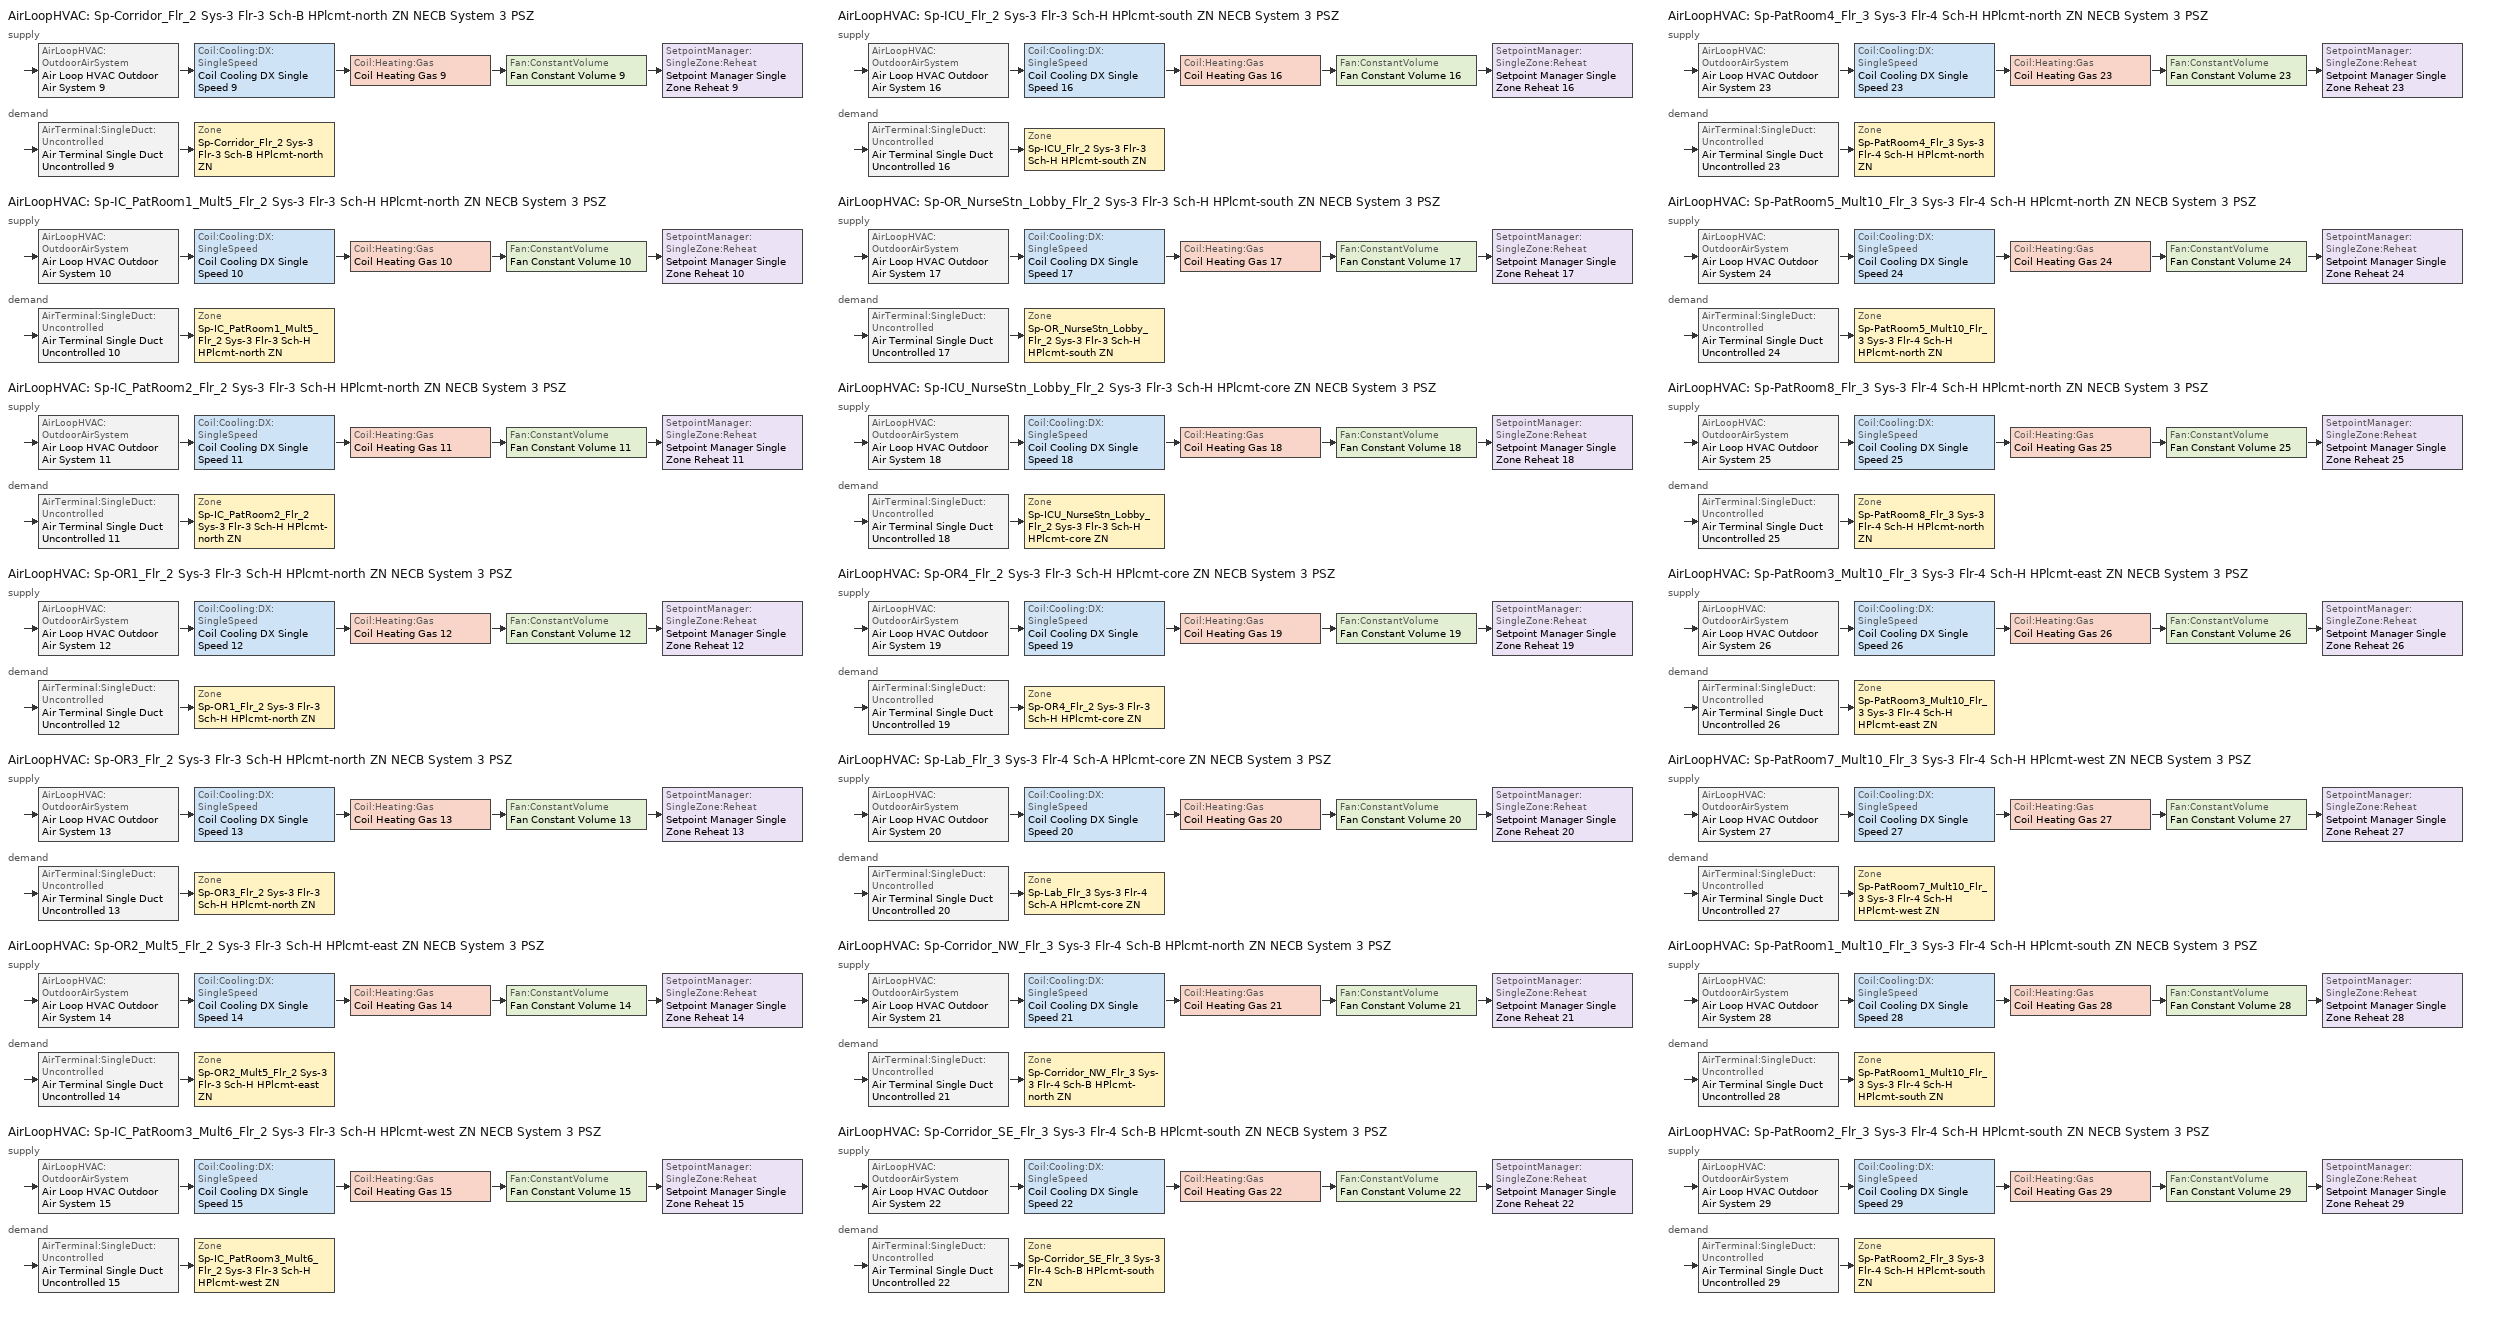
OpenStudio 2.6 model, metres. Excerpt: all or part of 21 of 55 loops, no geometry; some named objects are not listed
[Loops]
AirLoopHVAC 'Sp-Corridor_Flr_2 Sys-3 Flr-3 Sch-B HPlcmt-north ZN NECB System 3 PSZ'
 supply: AirLoopHVAC:OutdoorAirSystem 'Air Loop HVAC Outdoor Air System 9' > Coil:Cooling:DX:SingleSpeed 'Coil Cooling DX Single Speed 9' > Coil:Heating:Gas 'Coil Heating Gas 9' > Fan:ConstantVolume 'Fan Constant Volume 9' > SetpointManager:SingleZone:Reheat 'Setpoint Manager Single Zone Reheat 9'
 demand: AirTerminal:SingleDuct:Uncontrolled 'Air Terminal Single Duct Uncontrolled 9' > Zone 'Sp-Corridor_Flr_2 Sys-3 Flr-3 Sch-B HPlcmt-north ZN'
AirLoopHVAC 'Sp-IC_PatRoom1_Mult5_Flr_2 Sys-3 Flr-3 Sch-H HPlcmt-north ZN NECB System 3 PSZ'
 supply: AirLoopHVAC:OutdoorAirSystem 'Air Loop HVAC Outdoor Air System 10' > Coil:Cooling:DX:SingleSpeed 'Coil Cooling DX Single Speed 10' > Coil:Heating:Gas 'Coil Heating Gas 10' > Fan:ConstantVolume 'Fan Constant Volume 10' > SetpointManager:SingleZone:Reheat 'Setpoint Manager Single Zone Reheat 10'
 demand: AirTerminal:SingleDuct:Uncontrolled 'Air Terminal Single Duct Uncontrolled 10' > Zone 'Sp-IC_PatRoom1_Mult5_Flr_2 Sys-3 Flr-3 Sch-H HPlcmt-north ZN'
AirLoopHVAC 'Sp-IC_PatRoom2_Flr_2 Sys-3 Flr-3 Sch-H HPlcmt-north ZN NECB System 3 PSZ'
 supply: AirLoopHVAC:OutdoorAirSystem 'Air Loop HVAC Outdoor Air System 11' > Coil:Cooling:DX:SingleSpeed 'Coil Cooling DX Single Speed 11' > Coil:Heating:Gas 'Coil Heating Gas 11' > Fan:ConstantVolume 'Fan Constant Volume 11' > SetpointManager:SingleZone:Reheat 'Setpoint Manager Single Zone Reheat 11'
 demand: AirTerminal:SingleDuct:Uncontrolled 'Air Terminal Single Duct Uncontrolled 11' > Zone 'Sp-IC_PatRoom2_Flr_2 Sys-3 Flr-3 Sch-H HPlcmt-north ZN'
AirLoopHVAC 'Sp-OR1_Flr_2 Sys-3 Flr-3 Sch-H HPlcmt-north ZN NECB System 3 PSZ'
 supply: AirLoopHVAC:OutdoorAirSystem 'Air Loop HVAC Outdoor Air System 12' > Coil:Cooling:DX:SingleSpeed 'Coil Cooling DX Single Speed 12' > Coil:Heating:Gas 'Coil Heating Gas 12' > Fan:ConstantVolume 'Fan Constant Volume 12' > SetpointManager:SingleZone:Reheat 'Setpoint Manager Single Zone Reheat 12'
 demand: AirTerminal:SingleDuct:Uncontrolled 'Air Terminal Single Duct Uncontrolled 12' > Zone 'Sp-OR1_Flr_2 Sys-3 Flr-3 Sch-H HPlcmt-north ZN'
AirLoopHVAC 'Sp-OR3_Flr_2 Sys-3 Flr-3 Sch-H HPlcmt-north ZN NECB System 3 PSZ'
 supply: AirLoopHVAC:OutdoorAirSystem 'Air Loop HVAC Outdoor Air System 13' > Coil:Cooling:DX:SingleSpeed 'Coil Cooling DX Single Speed 13' > Coil:Heating:Gas 'Coil Heating Gas 13' > Fan:ConstantVolume 'Fan Constant Volume 13' > SetpointManager:SingleZone:Reheat 'Setpoint Manager Single Zone Reheat 13'
 demand: AirTerminal:SingleDuct:Uncontrolled 'Air Terminal Single Duct Uncontrolled 13' > Zone 'Sp-OR3_Flr_2 Sys-3 Flr-3 Sch-H HPlcmt-north ZN'
AirLoopHVAC 'Sp-OR2_Mult5_Flr_2 Sys-3 Flr-3 Sch-H HPlcmt-east ZN NECB System 3 PSZ'
 supply: AirLoopHVAC:OutdoorAirSystem 'Air Loop HVAC Outdoor Air System 14' > Coil:Cooling:DX:SingleSpeed 'Coil Cooling DX Single Speed 14' > Coil:Heating:Gas 'Coil Heating Gas 14' > Fan:ConstantVolume 'Fan Constant Volume 14' > SetpointManager:SingleZone:Reheat 'Setpoint Manager Single Zone Reheat 14'
 demand: AirTerminal:SingleDuct:Uncontrolled 'Air Terminal Single Duct Uncontrolled 14' > Zone 'Sp-OR2_Mult5_Flr_2 Sys-3 Flr-3 Sch-H HPlcmt-east ZN'
AirLoopHVAC 'Sp-IC_PatRoom3_Mult6_Flr_2 Sys-3 Flr-3 Sch-H HPlcmt-west ZN NECB System 3 PSZ'
 supply: AirLoopHVAC:OutdoorAirSystem 'Air Loop HVAC Outdoor Air System 15' > Coil:Cooling:DX:SingleSpeed 'Coil Cooling DX Single Speed 15' > Coil:Heating:Gas 'Coil Heating Gas 15' > Fan:ConstantVolume 'Fan Constant Volume 15' > SetpointManager:SingleZone:Reheat 'Setpoint Manager Single Zone Reheat 15'
 demand: AirTerminal:SingleDuct:Uncontrolled 'Air Terminal Single Duct Uncontrolled 15' > Zone 'Sp-IC_PatRoom3_Mult6_Flr_2 Sys-3 Flr-3 Sch-H HPlcmt-west ZN'
AirLoopHVAC 'Sp-ICU_Flr_2 Sys-3 Flr-3 Sch-H HPlcmt-south ZN NECB System 3 PSZ'
 supply: AirLoopHVAC:OutdoorAirSystem 'Air Loop HVAC Outdoor Air System 16' > Coil:Cooling:DX:SingleSpeed 'Coil Cooling DX Single Speed 16' > Coil:Heating:Gas 'Coil Heating Gas 16' > Fan:ConstantVolume 'Fan Constant Volume 16' > SetpointManager:SingleZone:Reheat 'Setpoint Manager Single Zone Reheat 16'
 demand: AirTerminal:SingleDuct:Uncontrolled 'Air Terminal Single Duct Uncontrolled 16' > Zone 'Sp-ICU_Flr_2 Sys-3 Flr-3 Sch-H HPlcmt-south ZN'
AirLoopHVAC 'Sp-OR_NurseStn_Lobby_Flr_2 Sys-3 Flr-3 Sch-H HPlcmt-south ZN NECB System 3 PSZ'
 supply: AirLoopHVAC:OutdoorAirSystem 'Air Loop HVAC Outdoor Air System 17' > Coil:Cooling:DX:SingleSpeed 'Coil Cooling DX Single Speed 17' > Coil:Heating:Gas 'Coil Heating Gas 17' > Fan:ConstantVolume 'Fan Constant Volume 17' > SetpointManager:SingleZone:Reheat 'Setpoint Manager Single Zone Reheat 17'
 demand: AirTerminal:SingleDuct:Uncontrolled 'Air Terminal Single Duct Uncontrolled 17' > Zone 'Sp-OR_NurseStn_Lobby_Flr_2 Sys-3 Flr-3 Sch-H HPlcmt-south ZN'
AirLoopHVAC 'Sp-ICU_NurseStn_Lobby_Flr_2 Sys-3 Flr-3 Sch-H HPlcmt-core ZN NECB System 3 PSZ'
 supply: AirLoopHVAC:OutdoorAirSystem 'Air Loop HVAC Outdoor Air System 18' > Coil:Cooling:DX:SingleSpeed 'Coil Cooling DX Single Speed 18' > Coil:Heating:Gas 'Coil Heating Gas 18' > Fan:ConstantVolume 'Fan Constant Volume 18' > SetpointManager:SingleZone:Reheat 'Setpoint Manager Single Zone Reheat 18'
 demand: AirTerminal:SingleDuct:Uncontrolled 'Air Terminal Single Duct Uncontrolled 18' > Zone 'Sp-ICU_NurseStn_Lobby_Flr_2 Sys-3 Flr-3 Sch-H HPlcmt-core ZN'
AirLoopHVAC 'Sp-OR4_Flr_2 Sys-3 Flr-3 Sch-H HPlcmt-core ZN NECB System 3 PSZ'
 supply: AirLoopHVAC:OutdoorAirSystem 'Air Loop HVAC Outdoor Air System 19' > Coil:Cooling:DX:SingleSpeed 'Coil Cooling DX Single Speed 19' > Coil:Heating:Gas 'Coil Heating Gas 19' > Fan:ConstantVolume 'Fan Constant Volume 19' > SetpointManager:SingleZone:Reheat 'Setpoint Manager Single Zone Reheat 19'
 demand: AirTerminal:SingleDuct:Uncontrolled 'Air Terminal Single Duct Uncontrolled 19' > Zone 'Sp-OR4_Flr_2 Sys-3 Flr-3 Sch-H HPlcmt-core ZN'
AirLoopHVAC 'Sp-Lab_Flr_3 Sys-3 Flr-4 Sch-A HPlcmt-core ZN NECB System 3 PSZ'
 supply: AirLoopHVAC:OutdoorAirSystem 'Air Loop HVAC Outdoor Air System 20' > Coil:Cooling:DX:SingleSpeed 'Coil Cooling DX Single Speed 20' > Coil:Heating:Gas 'Coil Heating Gas 20' > Fan:ConstantVolume 'Fan Constant Volume 20' > SetpointManager:SingleZone:Reheat 'Setpoint Manager Single Zone Reheat 20'
 demand: AirTerminal:SingleDuct:Uncontrolled 'Air Terminal Single Duct Uncontrolled 20' > Zone 'Sp-Lab_Flr_3 Sys-3 Flr-4 Sch-A HPlcmt-core ZN'
AirLoopHVAC 'Sp-Corridor_NW_Flr_3 Sys-3 Flr-4 Sch-B HPlcmt-north ZN NECB System 3 PSZ'
 supply: AirLoopHVAC:OutdoorAirSystem 'Air Loop HVAC Outdoor Air System 21' > Coil:Cooling:DX:SingleSpeed 'Coil Cooling DX Single Speed 21' > Coil:Heating:Gas 'Coil Heating Gas 21' > Fan:ConstantVolume 'Fan Constant Volume 21' > SetpointManager:SingleZone:Reheat 'Setpoint Manager Single Zone Reheat 21'
 demand: AirTerminal:SingleDuct:Uncontrolled 'Air Terminal Single Duct Uncontrolled 21' > Zone 'Sp-Corridor_NW_Flr_3 Sys-3 Flr-4 Sch-B HPlcmt-north ZN'
AirLoopHVAC 'Sp-Corridor_SE_Flr_3 Sys-3 Flr-4 Sch-B HPlcmt-south ZN NECB System 3 PSZ'
 supply: AirLoopHVAC:OutdoorAirSystem 'Air Loop HVAC Outdoor Air System 22' > Coil:Cooling:DX:SingleSpeed 'Coil Cooling DX Single Speed 22' > Coil:Heating:Gas 'Coil Heating Gas 22' > Fan:ConstantVolume 'Fan Constant Volume 22' > SetpointManager:SingleZone:Reheat 'Setpoint Manager Single Zone Reheat 22'
 demand: AirTerminal:SingleDuct:Uncontrolled 'Air Terminal Single Duct Uncontrolled 22' > Zone 'Sp-Corridor_SE_Flr_3 Sys-3 Flr-4 Sch-B HPlcmt-south ZN'
AirLoopHVAC 'Sp-PatRoom4_Flr_3 Sys-3 Flr-4 Sch-H HPlcmt-north ZN NECB System 3 PSZ'
 supply: AirLoopHVAC:OutdoorAirSystem 'Air Loop HVAC Outdoor Air System 23' > Coil:Cooling:DX:SingleSpeed 'Coil Cooling DX Single Speed 23' > Coil:Heating:Gas 'Coil Heating Gas 23' > Fan:ConstantVolume 'Fan Constant Volume 23' > SetpointManager:SingleZone:Reheat 'Setpoint Manager Single Zone Reheat 23'
 demand: AirTerminal:SingleDuct:Uncontrolled 'Air Terminal Single Duct Uncontrolled 23' > Zone 'Sp-PatRoom4_Flr_3 Sys-3 Flr-4 Sch-H HPlcmt-north ZN'
AirLoopHVAC 'Sp-PatRoom5_Mult10_Flr_3 Sys-3 Flr-4 Sch-H HPlcmt-north ZN NECB System 3 PSZ'
 supply: AirLoopHVAC:OutdoorAirSystem 'Air Loop HVAC Outdoor Air System 24' > Coil:Cooling:DX:SingleSpeed 'Coil Cooling DX Single Speed 24' > Coil:Heating:Gas 'Coil Heating Gas 24' > Fan:ConstantVolume 'Fan Constant Volume 24' > SetpointManager:SingleZone:Reheat 'Setpoint Manager Single Zone Reheat 24'
 demand: AirTerminal:SingleDuct:Uncontrolled 'Air Terminal Single Duct Uncontrolled 24' > Zone 'Sp-PatRoom5_Mult10_Flr_3 Sys-3 Flr-4 Sch-H HPlcmt-north ZN'
AirLoopHVAC 'Sp-PatRoom8_Flr_3 Sys-3 Flr-4 Sch-H HPlcmt-north ZN NECB System 3 PSZ'
 supply: AirLoopHVAC:OutdoorAirSystem 'Air Loop HVAC Outdoor Air System 25' > Coil:Cooling:DX:SingleSpeed 'Coil Cooling DX Single Speed 25' > Coil:Heating:Gas 'Coil Heating Gas 25' > Fan:ConstantVolume 'Fan Constant Volume 25' > SetpointManager:SingleZone:Reheat 'Setpoint Manager Single Zone Reheat 25'
 demand: AirTerminal:SingleDuct:Uncontrolled 'Air Terminal Single Duct Uncontrolled 25' > Zone 'Sp-PatRoom8_Flr_3 Sys-3 Flr-4 Sch-H HPlcmt-north ZN'
AirLoopHVAC 'Sp-PatRoom3_Mult10_Flr_3 Sys-3 Flr-4 Sch-H HPlcmt-east ZN NECB System 3 PSZ'
 supply: AirLoopHVAC:OutdoorAirSystem 'Air Loop HVAC Outdoor Air System 26' > Coil:Cooling:DX:SingleSpeed 'Coil Cooling DX Single Speed 26' > Coil:Heating:Gas 'Coil Heating Gas 26' > Fan:ConstantVolume 'Fan Constant Volume 26' > SetpointManager:SingleZone:Reheat 'Setpoint Manager Single Zone Reheat 26'
 demand: AirTerminal:SingleDuct:Uncontrolled 'Air Terminal Single Duct Uncontrolled 26' > Zone 'Sp-PatRoom3_Mult10_Flr_3 Sys-3 Flr-4 Sch-H HPlcmt-east ZN'
AirLoopHVAC 'Sp-PatRoom7_Mult10_Flr_3 Sys-3 Flr-4 Sch-H HPlcmt-west ZN NECB System 3 PSZ'
 supply: AirLoopHVAC:OutdoorAirSystem 'Air Loop HVAC Outdoor Air System 27' > Coil:Cooling:DX:SingleSpeed 'Coil Cooling DX Single Speed 27' > Coil:Heating:Gas 'Coil Heating Gas 27' > Fan:ConstantVolume 'Fan Constant Volume 27' > SetpointManager:SingleZone:Reheat 'Setpoint Manager Single Zone Reheat 27'
 demand: AirTerminal:SingleDuct:Uncontrolled 'Air Terminal Single Duct Uncontrolled 27' > Zone 'Sp-PatRoom7_Mult10_Flr_3 Sys-3 Flr-4 Sch-H HPlcmt-west ZN'
AirLoopHVAC 'Sp-PatRoom1_Mult10_Flr_3 Sys-3 Flr-4 Sch-H HPlcmt-south ZN NECB System 3 PSZ'
 supply: AirLoopHVAC:OutdoorAirSystem 'Air Loop HVAC Outdoor Air System 28' > Coil:Cooling:DX:SingleSpeed 'Coil Cooling DX Single Speed 28' > Coil:Heating:Gas 'Coil Heating Gas 28' > Fan:ConstantVolume 'Fan Constant Volume 28' > SetpointManager:SingleZone:Reheat 'Setpoint Manager Single Zone Reheat 28'
 demand: AirTerminal:SingleDuct:Uncontrolled 'Air Terminal Single Duct Uncontrolled 28' > Zone 'Sp-PatRoom1_Mult10_Flr_3 Sys-3 Flr-4 Sch-H HPlcmt-south ZN'
AirLoopHVAC 'Sp-PatRoom2_Flr_3 Sys-3 Flr-4 Sch-H HPlcmt-south ZN NECB System 3 PSZ'
 supply: AirLoopHVAC:OutdoorAirSystem 'Air Loop HVAC Outdoor Air System 29' > Coil:Cooling:DX:SingleSpeed 'Coil Cooling DX Single Speed 29' > Coil:Heating:Gas 'Coil Heating Gas 29' > Fan:ConstantVolume 'Fan Constant Volume 29' > SetpointManager:SingleZone:Reheat 'Setpoint Manager Single Zone Reheat 29'
 demand: AirTerminal:SingleDuct:Uncontrolled 'Air Terminal Single Duct Uncontrolled 29' > Zone 'Sp-PatRoom2_Flr_3 Sys-3 Flr-4 Sch-H HPlcmt-south ZN'
[Sizing:Zone] Zone Cooling Design Supply Air Temperature Input Method=SupplyAirTemperature; Zone Cooling Design Supply Air Temperature {C}=13; Zone Cooling Design Supply Air Temperature Difference {deltaC}=11.11; Zone Heating Design Supply Air Temperature Input Method=SupplyAirTemperature; Zone Heating Design Supply Air Temperature {C}=43; Zone Heating Design Supply Air Temperature Difference {deltaC}=11.11; Zone Cooling Design Supply Air Humidity Ratio {kg-H2O/kg-air}=0.0085; Zone Heating Design Supply Air Humidity Ratio {kg-H2O/kg-air}=0.008; Zone Heating Sizing Factor=1.3; Zone Cooling Sizing Factor=1.1; Cooling Design Air Flow Method=DesignDay; Heating Design Air Flow Method=DesignDay; Account for Dedicated Outdoor Air System=No; Dedicated Outdoor Air System Control Strategy=NeutralSupplyAir; Dedicated Outdoor Air Low Setpoint Temperature for Design {C}=autosize; Dedicated Outdoor Air High Setpoint Temperature for Design {C}=autosize
Sp-Corridor_Flr_2 Sys-3 Flr-3 Sch-B HPlcmt-north ZN; Sp-IC_PatRoom1_Mult5_Flr_2 Sys-3 Flr-3 Sch-H HPlcmt-north ZN; Sp-IC_PatRoom2_Flr_2 Sys-3 Flr-3 Sch-H HPlcmt-north ZN; Sp-OR1_Flr_2 Sys-3 Flr-3 Sch-H HPlcmt-north ZN; Sp-OR3_Flr_2 Sys-3 Flr-3 Sch-H HPlcmt-north ZN; Sp-OR2_Mult5_Flr_2 Sys-3 Flr-3 Sch-H HPlcmt-east ZN; Sp-IC_PatRoom3_Mult6_Flr_2 Sys-3 Flr-3 Sch-H HPlcmt-west ZN; Sp-ICU_Flr_2 Sys-3 Flr-3 Sch-H HPlcmt-south ZN; Sp-OR_NurseStn_Lobby_Flr_2 Sys-3 Flr-3 Sch-H HPlcmt-south ZN; Sp-ICU_NurseStn_Lobby_Flr_2 Sys-3 Flr-3 Sch-H HPlcmt-core ZN; Sp-OR4_Flr_2 Sys-3 Flr-3 Sch-H HPlcmt-core ZN; Sp-Lab_Flr_3 Sys-3 Flr-4 Sch-A HPlcmt-core ZN; Sp-Corridor_NW_Flr_3 Sys-3 Flr-4 Sch-B HPlcmt-north ZN; Sp-Corridor_SE_Flr_3 Sys-3 Flr-4 Sch-B HPlcmt-south ZN; Sp-PatRoom4_Flr_3 Sys-3 Flr-4 Sch-H HPlcmt-north ZN; Sp-PatRoom5_Mult10_Flr_3 Sys-3 Flr-4 Sch-H HPlcmt-north ZN; Sp-PatRoom8_Flr_3 Sys-3 Flr-4 Sch-H HPlcmt-north ZN; Sp-PatRoom3_Mult10_Flr_3 Sys-3 Flr-4 Sch-H HPlcmt-east ZN; Sp-PatRoom7_Mult10_Flr_3 Sys-3 Flr-4 Sch-H HPlcmt-west ZN; Sp-PatRoom1_Mult10_Flr_3 Sys-3 Flr-4 Sch-H HPlcmt-south ZN; Sp-PatRoom2_Flr_3 Sys-3 Flr-4 Sch-H HPlcmt-south ZN
[Zone equipment]
Sp-Corridor_Flr_2 Sys-3 Flr-3 Sch-B HPlcmt-north ZN: Air Terminal Single Duct Uncontrolled 9, Zone HVAC Baseboard Convective Water 9
Sp-IC_PatRoom1_Mult5_Flr_2 Sys-3 Flr-3 Sch-H HPlcmt-north ZN: Air Terminal Single Duct Uncontrolled 10, Zone HVAC Baseboard Convective Water 10
Sp-IC_PatRoom2_Flr_2 Sys-3 Flr-3 Sch-H HPlcmt-north ZN: Air Terminal Single Duct Uncontrolled 11, Zone HVAC Baseboard Convective Water 11
Sp-OR1_Flr_2 Sys-3 Flr-3 Sch-H HPlcmt-north ZN: Air Terminal Single Duct Uncontrolled 12, Zone HVAC Baseboard Convective Water 12
Sp-OR3_Flr_2 Sys-3 Flr-3 Sch-H HPlcmt-north ZN: Air Terminal Single Duct Uncontrolled 13, Zone HVAC Baseboard Convective Water 13
Sp-OR2_Mult5_Flr_2 Sys-3 Flr-3 Sch-H HPlcmt-east ZN: Air Terminal Single Duct Uncontrolled 14, Zone HVAC Baseboard Convective Water 14
Sp-IC_PatRoom3_Mult6_Flr_2 Sys-3 Flr-3 Sch-H HPlcmt-west ZN: Air Terminal Single Duct Uncontrolled 15, Zone HVAC Baseboard Convective Water 15
Sp-ICU_Flr_2 Sys-3 Flr-3 Sch-H HPlcmt-south ZN: Air Terminal Single Duct Uncontrolled 16, Zone HVAC Baseboard Convective Water 16
Sp-OR_NurseStn_Lobby_Flr_2 Sys-3 Flr-3 Sch-H HPlcmt-south ZN: Air Terminal Single Duct Uncontrolled 17, Zone HVAC Baseboard Convective Water 17
Sp-ICU_NurseStn_Lobby_Flr_2 Sys-3 Flr-3 Sch-H HPlcmt-core ZN: Air Terminal Single Duct Uncontrolled 18, Zone HVAC Baseboard Convective Water 18
Sp-OR4_Flr_2 Sys-3 Flr-3 Sch-H HPlcmt-core ZN: Air Terminal Single Duct Uncontrolled 19, Zone HVAC Baseboard Convective Water 19
Sp-Lab_Flr_3 Sys-3 Flr-4 Sch-A HPlcmt-core ZN: Air Terminal Single Duct Uncontrolled 20, Zone HVAC Baseboard Convective Water 20
Sp-Corridor_NW_Flr_3 Sys-3 Flr-4 Sch-B HPlcmt-north ZN: Air Terminal Single Duct Uncontrolled 21, Zone HVAC Baseboard Convective Water 21
Sp-Corridor_SE_Flr_3 Sys-3 Flr-4 Sch-B HPlcmt-south ZN: Air Terminal Single Duct Uncontrolled 22, Zone HVAC Baseboard Convective Water 22
Sp-PatRoom4_Flr_3 Sys-3 Flr-4 Sch-H HPlcmt-north ZN: Air Terminal Single Duct Uncontrolled 23, Zone HVAC Baseboard Convective Water 23
Sp-PatRoom5_Mult10_Flr_3 Sys-3 Flr-4 Sch-H HPlcmt-north ZN: Air Terminal Single Duct Uncontrolled 24, Zone HVAC Baseboard Convective Water 24
Sp-PatRoom8_Flr_3 Sys-3 Flr-4 Sch-H HPlcmt-north ZN: Air Terminal Single Duct Uncontrolled 25, Zone HVAC Baseboard Convective Water 25
Sp-PatRoom3_Mult10_Flr_3 Sys-3 Flr-4 Sch-H HPlcmt-east ZN: Air Terminal Single Duct Uncontrolled 26, Zone HVAC Baseboard Convective Water 26
Sp-PatRoom7_Mult10_Flr_3 Sys-3 Flr-4 Sch-H HPlcmt-west ZN: Air Terminal Single Duct Uncontrolled 27, Zone HVAC Baseboard Convective Water 27
Sp-PatRoom1_Mult10_Flr_3 Sys-3 Flr-4 Sch-H HPlcmt-south ZN: Air Terminal Single Duct Uncontrolled 28, Zone HVAC Baseboard Convective Water 28
Sp-PatRoom2_Flr_3 Sys-3 Flr-4 Sch-H HPlcmt-south ZN: Air Terminal Single Duct Uncontrolled 29, Zone HVAC Baseboard Convective Water 29
[AirLoopHVAC] Availability Schedule=Always On Discrete; Design Supply Air Flow Rate {m3/s}=AutoSize
Sp-Corridor_Flr_2 Sys-3 Flr-3 Sch-B HPlcmt-north ZN NECB System 3 PSZ; Sp-IC_PatRoom1_Mult5_Flr_2 Sys-3 Flr-3 Sch-H HPlcmt-north ZN NECB System 3 PSZ; Sp-IC_PatRoom2_Flr_2 Sys-3 Flr-3 Sch-H HPlcmt-north ZN NECB System 3 PSZ; Sp-OR1_Flr_2 Sys-3 Flr-3 Sch-H HPlcmt-north ZN NECB System 3 PSZ; Sp-OR3_Flr_2 Sys-3 Flr-3 Sch-H HPlcmt-north ZN NECB System 3 PSZ; Sp-OR2_Mult5_Flr_2 Sys-3 Flr-3 Sch-H HPlcmt-east ZN NECB System 3 PSZ; Sp-IC_PatRoom3_Mult6_Flr_2 Sys-3 Flr-3 Sch-H HPlcmt-west ZN NECB System 3 PSZ; Sp-ICU_Flr_2 Sys-3 Flr-3 Sch-H HPlcmt-south ZN NECB System 3 PSZ; Sp-OR_NurseStn_Lobby_Flr_2 Sys-3 Flr-3 Sch-H HPlcmt-south ZN NECB System 3 PSZ; Sp-ICU_NurseStn_Lobby_Flr_2 Sys-3 Flr-3 Sch-H HPlcmt-core ZN NECB System 3 PSZ; Sp-OR4_Flr_2 Sys-3 Flr-3 Sch-H HPlcmt-core ZN NECB System 3 PSZ; Sp-Lab_Flr_3 Sys-3 Flr-4 Sch-A HPlcmt-core ZN NECB System 3 PSZ; Sp-Corridor_NW_Flr_3 Sys-3 Flr-4 Sch-B HPlcmt-north ZN NECB System 3 PSZ; Sp-Corridor_SE_Flr_3 Sys-3 Flr-4 Sch-B HPlcmt-south ZN NECB System 3 PSZ; Sp-PatRoom4_Flr_3 Sys-3 Flr-4 Sch-H HPlcmt-north ZN NECB System 3 PSZ; Sp-PatRoom5_Mult10_Flr_3 Sys-3 Flr-4 Sch-H HPlcmt-north ZN NECB System 3 PSZ; Sp-PatRoom8_Flr_3 Sys-3 Flr-4 Sch-H HPlcmt-north ZN NECB System 3 PSZ; Sp-PatRoom3_Mult10_Flr_3 Sys-3 Flr-4 Sch-H HPlcmt-east ZN NECB System 3 PSZ; Sp-PatRoom7_Mult10_Flr_3 Sys-3 Flr-4 Sch-H HPlcmt-west ZN NECB System 3 PSZ; Sp-PatRoom1_Mult10_Flr_3 Sys-3 Flr-4 Sch-H HPlcmt-south ZN NECB System 3 PSZ; Sp-PatRoom2_Flr_3 Sys-3 Flr-4 Sch-H HPlcmt-south ZN NECB System 3 PSZ
[Sizing:System] Type of Load to Size On=Sensible; Design Outdoor Air Flow Rate {m3/s}=Autosize; Minimum System Air Flow Ratio=1; Preheat Design Temperature {C}=7; Preheat Design Humidity Ratio {kg-H2O/kg-Air}=0.008; Precool Design Temperature {C}=13; Precool Design Humidity Ratio {kg-H2O/kg-Air}=0.008; Central Cooling Design Supply Air Temperature {C}=13; Central Heating Design Supply Air Temperature {C}=43; Sizing Option=NonCoincident; 100% Outdoor Air in Cooling=No; 100% Outdoor Air in Heating=No; Central Cooling Design Supply Air Humidity Ratio {kg-H2O/kg-Air}=0.0085; Central Heating Design Supply Air Humidity Ratio {kg-H2O/kg-Air}=0.008; Cooling Design Air Flow Method=DesignDay; Cooling Design Air Flow Rate {m3/s}=0; Heating Design Air Flow Method=DesignDay; Heating Design Air Flow Rate {m3/s}=0; System Outdoor Air Method=ZoneSum; Zone Maximum Outdoor Air Fraction=1; Cooling Supply Air Flow Rate Per Floor Area {m3/s-m2}=0.00996765; Cooling Fraction of Autosized Cooling Supply Air Flow Rate=1; Cooling Supply Air Flow Rate Per Unit Cooling Capacity {m3/s-W}=3.94755e-05; Heating Supply Air Flow Rate Per Floor Area {m3/s-m2}=0.00996765; Heating Fraction of Autosized Heating Supply Air Flow Rate=1; Heating Fraction of Autosized Cooling Supply Air Flow Rate=1; Heating Supply Air Flow Rate Per Unit Heating Capacity {m3/s-W}=3.15882e-05; Cooling Design Capacity Method=CoolingDesignCapacity; Cooling Design Capacity {W}=autosize; Cooling Design Capacity Per Floor Area {W/m2}=234.7; Fraction of Autosized Cooling Design Capacity=1; Heating Design Capacity Method=HeatingDesignCapacity; Heating Design Capacity {W}=autosize; Heating Design Capacity Per Floor Area {W/m2}=157; Fraction of Autosized Heating Design Capacity=1; Central Cooling Capacity Control Method=OnOff
Sp-Corridor_Flr_2 Sys-3 Flr-3 Sch-B HPlcmt-north ZN NECB System 3 PSZ; Sp-IC_PatRoom1_Mult5_Flr_2 Sys-3 Flr-3 Sch-H HPlcmt-north ZN NECB System 3 PSZ; Sp-IC_PatRoom2_Flr_2 Sys-3 Flr-3 Sch-H HPlcmt-north ZN NECB System 3 PSZ; Sp-OR1_Flr_2 Sys-3 Flr-3 Sch-H HPlcmt-north ZN NECB System 3 PSZ; Sp-OR3_Flr_2 Sys-3 Flr-3 Sch-H HPlcmt-north ZN NECB System 3 PSZ; Sp-OR2_Mult5_Flr_2 Sys-3 Flr-3 Sch-H HPlcmt-east ZN NECB System 3 PSZ; Sp-IC_PatRoom3_Mult6_Flr_2 Sys-3 Flr-3 Sch-H HPlcmt-west ZN NECB System 3 PSZ; Sp-ICU_Flr_2 Sys-3 Flr-3 Sch-H HPlcmt-south ZN NECB System 3 PSZ; Sp-OR_NurseStn_Lobby_Flr_2 Sys-3 Flr-3 Sch-H HPlcmt-south ZN NECB System 3 PSZ; Sp-ICU_NurseStn_Lobby_Flr_2 Sys-3 Flr-3 Sch-H HPlcmt-core ZN NECB System 3 PSZ; Sp-OR4_Flr_2 Sys-3 Flr-3 Sch-H HPlcmt-core ZN NECB System 3 PSZ; Sp-Lab_Flr_3 Sys-3 Flr-4 Sch-A HPlcmt-core ZN NECB System 3 PSZ; Sp-Corridor_NW_Flr_3 Sys-3 Flr-4 Sch-B HPlcmt-north ZN NECB System 3 PSZ; Sp-Corridor_SE_Flr_3 Sys-3 Flr-4 Sch-B HPlcmt-south ZN NECB System 3 PSZ; Sp-PatRoom4_Flr_3 Sys-3 Flr-4 Sch-H HPlcmt-north ZN NECB System 3 PSZ; Sp-PatRoom5_Mult10_Flr_3 Sys-3 Flr-4 Sch-H HPlcmt-north ZN NECB System 3 PSZ; Sp-PatRoom8_Flr_3 Sys-3 Flr-4 Sch-H HPlcmt-north ZN NECB System 3 PSZ; Sp-PatRoom3_Mult10_Flr_3 Sys-3 Flr-4 Sch-H HPlcmt-east ZN NECB System 3 PSZ; Sp-PatRoom7_Mult10_Flr_3 Sys-3 Flr-4 Sch-H HPlcmt-west ZN NECB System 3 PSZ; Sp-PatRoom1_Mult10_Flr_3 Sys-3 Flr-4 Sch-H HPlcmt-south ZN NECB System 3 PSZ; Sp-PatRoom2_Flr_3 Sys-3 Flr-4 Sch-H HPlcmt-south ZN NECB System 3 PSZ
[Fan:ConstantVolume] Availability Schedule=Always On Discrete; Maximum Flow Rate {m3/s}=AutoSize
Fan Constant Volume 9; Fan Constant Volume 10; Fan Constant Volume 11; Fan Constant Volume 12; Fan Constant Volume 13; Fan Constant Volume 14; Fan Constant Volume 15; Fan Constant Volume 16; Fan Constant Volume 17; Fan Constant Volume 18; Fan Constant Volume 19; Fan Constant Volume 20; Fan Constant Volume 21; Fan Constant Volume 22; Fan Constant Volume 23; Fan Constant Volume 24; Fan Constant Volume 25; Fan Constant Volume 26; Fan Constant Volume 27; Fan Constant Volume 28; Fan Constant Volume 29
[Coil:Heating:Gas] Availability Schedule=Always On Discrete; Gas Burner Efficiency=0.8; Nominal Capacity {W}=AutoSize; Parasitic Electric Load {W}=0; Parasitic Gas Load {W}=0
Coil Heating Gas 9; Coil Heating Gas 10; Coil Heating Gas 11; Coil Heating Gas 12; Coil Heating Gas 13; Coil Heating Gas 14; Coil Heating Gas 15; Coil Heating Gas 16; Coil Heating Gas 17; Coil Heating Gas 18; Coil Heating Gas 19; Coil Heating Gas 20; Coil Heating Gas 21; Coil Heating Gas 22; Coil Heating Gas 23; Coil Heating Gas 24; Coil Heating Gas 25; Coil Heating Gas 26; Coil Heating Gas 27; Coil Heating Gas 28; Coil Heating Gas 29
[Coil:Cooling:DX:SingleSpeed] Availability Schedule=Always On Discrete; Rated Total Cooling Capacity {W}=autosize; Rated Sensible Heat Ratio=autosize; Rated COP {W/W}=3; Rated Air Flow Rate {m3/s}=autosize; Rated Evaporator Fan Power Per Volume Flow Rate {W/(m3/s)}=773.3; Condenser Type=AirCooled; Evaporative Condenser Effectiveness=0; Evaporative Condenser Air Flow Rate {m3/s}=Autosize; Evaporative Condenser Pump Rated Power Consumption {W}=Autosize; Crankcase Heater Capacity {W}=0; Maximum Outdoor Dry-Bulb Temperature for Crankcase Heater Operation {C}=0; Basin Heater Capacity {W/K}=0; Basin Heater Setpoint Temperature {C}=10
Name | Total Cooling Capacity Function of Temperature Curve | Total Cooling Capacity Function of Flow Fraction Curve | Energy Input Ratio Function of Temperature Curve | Energy Input Ratio Function of Flow Fraction Curve | Part Load Fraction Correlation Curve
Coil Cooling DX Single Speed 9 | Curve Biquadratic 17 | Curve Quadratic 25 | Curve Biquadratic 18 | Curve Quadratic 26 | Curve Quadratic 27
Coil Cooling DX Single Speed 10 | Curve Biquadratic 19 | Curve Quadratic 28 | Curve Biquadratic 20 | Curve Quadratic 29 | Curve Quadratic 30
Coil Cooling DX Single Speed 11 | Curve Biquadratic 21 | Curve Quadratic 31 | Curve Biquadratic 22 | Curve Quadratic 32 | Curve Quadratic 33
Coil Cooling DX Single Speed 12 | Curve Biquadratic 23 | Curve Quadratic 34 | Curve Biquadratic 24 | Curve Quadratic 35 | Curve Quadratic 36
Coil Cooling DX Single Speed 13 | Curve Biquadratic 25 | Curve Quadratic 37 | Curve Biquadratic 26 | Curve Quadratic 38 | Curve Quadratic 39
Coil Cooling DX Single Speed 14 | Curve Biquadratic 27 | Curve Quadratic 40 | Curve Biquadratic 28 | Curve Quadratic 41 | Curve Quadratic 42
Coil Cooling DX Single Speed 15 | Curve Biquadratic 29 | Curve Quadratic 43 | Curve Biquadratic 30 | Curve Quadratic 44 | Curve Quadratic 45
Coil Cooling DX Single Speed 16 | Curve Biquadratic 31 | Curve Quadratic 46 | Curve Biquadratic 32 | Curve Quadratic 47 | Curve Quadratic 48
Coil Cooling DX Single Speed 17 | Curve Biquadratic 33 | Curve Quadratic 49 | Curve Biquadratic 34 | Curve Quadratic 50 | Curve Quadratic 51
Coil Cooling DX Single Speed 18 | Curve Biquadratic 35 | Curve Quadratic 52 | Curve Biquadratic 36 | Curve Quadratic 53 | Curve Quadratic 54
Coil Cooling DX Single Speed 19 | Curve Biquadratic 37 | Curve Quadratic 55 | Curve Biquadratic 38 | Curve Quadratic 56 | Curve Quadratic 57
Coil Cooling DX Single Speed 20 | Curve Biquadratic 39 | Curve Quadratic 58 | Curve Biquadratic 40 | Curve Quadratic 59 | Curve Quadratic 60
Coil Cooling DX Single Speed 21 | Curve Biquadratic 41 | Curve Quadratic 61 | Curve Biquadratic 42 | Curve Quadratic 62 | Curve Quadratic 63
Coil Cooling DX Single Speed 22 | Curve Biquadratic 43 | Curve Quadratic 64 | Curve Biquadratic 44 | Curve Quadratic 65 | Curve Quadratic 66
Coil Cooling DX Single Speed 23 | Curve Biquadratic 45 | Curve Quadratic 67 | Curve Biquadratic 46 | Curve Quadratic 68 | Curve Quadratic 69
Coil Cooling DX Single Speed 24 | Curve Biquadratic 47 | Curve Quadratic 70 | Curve Biquadratic 48 | Curve Quadratic 71 | Curve Quadratic 72
Coil Cooling DX Single Speed 25 | Curve Biquadratic 49 | Curve Quadratic 73 | Curve Biquadratic 50 | Curve Quadratic 74 | Curve Quadratic 75
Coil Cooling DX Single Speed 26 | Curve Biquadratic 51 | Curve Quadratic 76 | Curve Biquadratic 52 | Curve Quadratic 77 | Curve Quadratic 78
Coil Cooling DX Single Speed 27 | Curve Biquadratic 53 | Curve Quadratic 79 | Curve Biquadratic 54 | Curve Quadratic 80 | Curve Quadratic 81
Coil Cooling DX Single Speed 28 | Curve Biquadratic 55 | Curve Quadratic 82 | Curve Biquadratic 56 | Curve Quadratic 83 | Curve Quadratic 84
Coil Cooling DX Single Speed 29 | Curve Biquadratic 57 | Curve Quadratic 85 | Curve Biquadratic 58 | Curve Quadratic 86 | Curve Quadratic 87
[Controller:OutdoorAir] Minimum Outdoor Air Flow Rate {m3/s}=autosize; Maximum Outdoor Air Flow Rate {m3/s}=Autosize; Economizer Control Type=NoEconomizer; Economizer Control Action Type=ModulateFlow; Economizer Maximum Limit Dry-Bulb Temperature {C}=28; Economizer Maximum Limit Enthalpy {J/kg}=64000; Economizer Minimum Limit Dry-Bulb Temperature {C}=-100; Lockout Type=NoLockout; Minimum Limit Type=FixedMinimum; High Humidity Control=No; Heat Recovery Bypass Control Type=BypassWhenWithinEconomizerLimits
Name | Controller Mechanical Ventilation
Controller Outdoor Air 9 | Controller Mechanical Ventilation 9
Controller Outdoor Air 10 | Controller Mechanical Ventilation 10
Controller Outdoor Air 11 | Controller Mechanical Ventilation 11
Controller Outdoor Air 12 | Controller Mechanical Ventilation 12
Controller Outdoor Air 13 | Controller Mechanical Ventilation 13
Controller Outdoor Air 14 | Controller Mechanical Ventilation 14
Controller Outdoor Air 15 | Controller Mechanical Ventilation 15
Controller Outdoor Air 16 | Controller Mechanical Ventilation 16
Controller Outdoor Air 17 | Controller Mechanical Ventilation 17
Controller Outdoor Air 18 | Controller Mechanical Ventilation 18
Controller Outdoor Air 19 | Controller Mechanical Ventilation 19
Controller Outdoor Air 20 | Controller Mechanical Ventilation 20
Controller Outdoor Air 21 | Controller Mechanical Ventilation 21
Controller Outdoor Air 22 | Controller Mechanical Ventilation 22
Controller Outdoor Air 23 | Controller Mechanical Ventilation 23
Controller Outdoor Air 24 | Controller Mechanical Ventilation 24
Controller Outdoor Air 25 | Controller Mechanical Ventilation 25
Controller Outdoor Air 26 | Controller Mechanical Ventilation 26
Controller Outdoor Air 27 | Controller Mechanical Ventilation 27
Controller Outdoor Air 28 | Controller Mechanical Ventilation 28
Controller Outdoor Air 29 | Controller Mechanical Ventilation 29
[Controller:MechanicalVentilation] Availability Schedule=Always On Discrete; System Outdoor Air Method=ZoneSum
Controller Mechanical Ventilation 9; Controller Mechanical Ventilation 10; Controller Mechanical Ventilation 11; Controller Mechanical Ventilation 12; Controller Mechanical Ventilation 13; Controller Mechanical Ventilation 14; Controller Mechanical Ventilation 15; Controller Mechanical Ventilation 16; Controller Mechanical Ventilation 17; Controller Mechanical Ventilation 18; Controller Mechanical Ventilation 19; Controller Mechanical Ventilation 20; Controller Mechanical Ventilation 21; Controller Mechanical Ventilation 22; Controller Mechanical Ventilation 23; Controller Mechanical Ventilation 24; Controller Mechanical Ventilation 25; Controller Mechanical Ventilation 26; Controller Mechanical Ventilation 27; Controller Mechanical Ventilation 28; Controller Mechanical Ventilation 29
[AirLoopHVAC:OutdoorAirSystem]
Name | Controller
Air Loop HVAC Outdoor Air System 9 | Controller Outdoor Air 9
Air Loop HVAC Outdoor Air System 10 | Controller Outdoor Air 10
Air Loop HVAC Outdoor Air System 11 | Controller Outdoor Air 11
Air Loop HVAC Outdoor Air System 12 | Controller Outdoor Air 12
Air Loop HVAC Outdoor Air System 13 | Controller Outdoor Air 13
Air Loop HVAC Outdoor Air System 14 | Controller Outdoor Air 14
Air Loop HVAC Outdoor Air System 15 | Controller Outdoor Air 15
Air Loop HVAC Outdoor Air System 16 | Controller Outdoor Air 16
Air Loop HVAC Outdoor Air System 17 | Controller Outdoor Air 17
Air Loop HVAC Outdoor Air System 18 | Controller Outdoor Air 18
Air Loop HVAC Outdoor Air System 19 | Controller Outdoor Air 19
Air Loop HVAC Outdoor Air System 20 | Controller Outdoor Air 20
Air Loop HVAC Outdoor Air System 21 | Controller Outdoor Air 21
Air Loop HVAC Outdoor Air System 22 | Controller Outdoor Air 22
Air Loop HVAC Outdoor Air System 23 | Controller Outdoor Air 23
Air Loop HVAC Outdoor Air System 24 | Controller Outdoor Air 24
Air Loop HVAC Outdoor Air System 25 | Controller Outdoor Air 25
Air Loop HVAC Outdoor Air System 26 | Controller Outdoor Air 26
Air Loop HVAC Outdoor Air System 27 | Controller Outdoor Air 27
Air Loop HVAC Outdoor Air System 28 | Controller Outdoor Air 28
Air Loop HVAC Outdoor Air System 29 | Controller Outdoor Air 29
[SetpointManager:SingleZone:Reheat] Minimum Supply Air Temperature {C}=13; Maximum Supply Air Temperature {C}=43
Name | Control Zone
Setpoint Manager Single Zone Reheat 9 | Sp-Corridor_Flr_2 Sys-3 Flr-3 Sch-B HPlcmt-north ZN
Setpoint Manager Single Zone Reheat 10 | Sp-IC_PatRoom1_Mult5_Flr_2 Sys-3 Flr-3 Sch-H HPlcmt-north ZN
Setpoint Manager Single Zone Reheat 11 | Sp-IC_PatRoom2_Flr_2 Sys-3 Flr-3 Sch-H HPlcmt-north ZN
Setpoint Manager Single Zone Reheat 12 | Sp-OR1_Flr_2 Sys-3 Flr-3 Sch-H HPlcmt-north ZN
Setpoint Manager Single Zone Reheat 13 | Sp-OR3_Flr_2 Sys-3 Flr-3 Sch-H HPlcmt-north ZN
Setpoint Manager Single Zone Reheat 14 | Sp-OR2_Mult5_Flr_2 Sys-3 Flr-3 Sch-H HPlcmt-east ZN
Setpoint Manager Single Zone Reheat 15 | Sp-IC_PatRoom3_Mult6_Flr_2 Sys-3 Flr-3 Sch-H HPlcmt-west ZN
Setpoint Manager Single Zone Reheat 16 | Sp-ICU_Flr_2 Sys-3 Flr-3 Sch-H HPlcmt-south ZN
Setpoint Manager Single Zone Reheat 17 | Sp-OR_NurseStn_Lobby_Flr_2 Sys-3 Flr-3 Sch-H HPlcmt-south ZN
Setpoint Manager Single Zone Reheat 18 | Sp-ICU_NurseStn_Lobby_Flr_2 Sys-3 Flr-3 Sch-H HPlcmt-core ZN
Setpoint Manager Single Zone Reheat 19 | Sp-OR4_Flr_2 Sys-3 Flr-3 Sch-H HPlcmt-core ZN
Setpoint Manager Single Zone Reheat 20 | Sp-Lab_Flr_3 Sys-3 Flr-4 Sch-A HPlcmt-core ZN
Setpoint Manager Single Zone Reheat 21 | Sp-Corridor_NW_Flr_3 Sys-3 Flr-4 Sch-B HPlcmt-north ZN
Setpoint Manager Single Zone Reheat 22 | Sp-Corridor_SE_Flr_3 Sys-3 Flr-4 Sch-B HPlcmt-south ZN
Setpoint Manager Single Zone Reheat 23 | Sp-PatRoom4_Flr_3 Sys-3 Flr-4 Sch-H HPlcmt-north ZN
Setpoint Manager Single Zone Reheat 24 | Sp-PatRoom5_Mult10_Flr_3 Sys-3 Flr-4 Sch-H HPlcmt-north ZN
Setpoint Manager Single Zone Reheat 25 | Sp-PatRoom8_Flr_3 Sys-3 Flr-4 Sch-H HPlcmt-north ZN
Setpoint Manager Single Zone Reheat 26 | Sp-PatRoom3_Mult10_Flr_3 Sys-3 Flr-4 Sch-H HPlcmt-east ZN
Setpoint Manager Single Zone Reheat 27 | Sp-PatRoom7_Mult10_Flr_3 Sys-3 Flr-4 Sch-H HPlcmt-west ZN
Setpoint Manager Single Zone Reheat 28 | Sp-PatRoom1_Mult10_Flr_3 Sys-3 Flr-4 Sch-H HPlcmt-south ZN
Setpoint Manager Single Zone Reheat 29 | Sp-PatRoom2_Flr_3 Sys-3 Flr-4 Sch-H HPlcmt-south ZN
[AirTerminal:SingleDuct:Uncontrolled] Availability Schedule=Always On Discrete; Maximum Air Flow Rate {m3/s}=AutoSize
Air Terminal Single Duct Uncontrolled 9; Air Terminal Single Duct Uncontrolled 10; Air Terminal Single Duct Uncontrolled 11; Air Terminal Single Duct Uncontrolled 12; Air Terminal Single Duct Uncontrolled 13; Air Terminal Single Duct Uncontrolled 14; Air Terminal Single Duct Uncontrolled 15; Air Terminal Single Duct Uncontrolled 16; Air Terminal Single Duct Uncontrolled 17; Air Terminal Single Duct Uncontrolled 18; Air Terminal Single Duct Uncontrolled 19; Air Terminal Single Duct Uncontrolled 20; Air Terminal Single Duct Uncontrolled 21; Air Terminal Single Duct Uncontrolled 22; Air Terminal Single Duct Uncontrolled 23; Air Terminal Single Duct Uncontrolled 24; Air Terminal Single Duct Uncontrolled 25; Air Terminal Single Duct Uncontrolled 26; Air Terminal Single Duct Uncontrolled 27; Air Terminal Single Duct Uncontrolled 28; Air Terminal Single Duct Uncontrolled 29
[Schedule:Constant]
Always On Discrete: Value=1
[Curve:Biquadratic] Minimum Value of x=17; Maximum Value of x=22; Minimum Value of y=13; Maximum Value of y=46
Name | Coefficient1 Constant | Coefficient2 x | Coefficient3 x**2 | Coefficient4 y | Coefficient5 y**2 | Coefficient6 x*y
Curve Biquadratic 17; Curve Biquadratic 19; Curve Biquadratic 21; Curve Biquadratic 23; Curve Biquadratic 25; Curve Biquadratic 27; Curve Biquadratic 29; Curve Biquadratic 31; Curve Biquadratic 33; Curve Biquadratic 35; Curve Biquadratic 37; Curve Biquadratic 39; Curve Biquadratic 41; Curve Biquadratic 43; Curve Biquadratic 45; Curve Biquadratic 47; Curve Biquadratic 49; Curve Biquadratic 51; Curve Biquadratic 53; Curve Biquadratic 55; Curve Biquadratic 57 | 0.942588 | 0.00954335 | 0.00068377 | -0.0110427 | 5.249e-06 | -9.72e-06
Curve Biquadratic 18; Curve Biquadratic 20; Curve Biquadratic 22; Curve Biquadratic 24; Curve Biquadratic 26; Curve Biquadratic 28; Curve Biquadratic 30; Curve Biquadratic 32; Curve Biquadratic 34; Curve Biquadratic 36; Curve Biquadratic 38; Curve Biquadratic 40; Curve Biquadratic 42; Curve Biquadratic 44; Curve Biquadratic 46; Curve Biquadratic 48; Curve Biquadratic 50; Curve Biquadratic 52; Curve Biquadratic 54; Curve Biquadratic 56; Curve Biquadratic 58 | 0.342414 | 0.034885 | -0.0006237 | 0.00497722 | 0.000437951 | -0.000728028
[Curve:Quadratic]
Name | Coefficient1 Constant | Coefficient2 x | Coefficient3 x**2 | Minimum Value of x | Maximum Value of x
Curve Quadratic 25; Curve Quadratic 28; Curve Quadratic 31; Curve Quadratic 34; Curve Quadratic 37; Curve Quadratic 40; Curve Quadratic 43; Curve Quadratic 46; Curve Quadratic 49; Curve Quadratic 52; Curve Quadratic 55; Curve Quadratic 58; Curve Quadratic 61; Curve Quadratic 64; Curve Quadratic 67; Curve Quadratic 70; Curve Quadratic 73; Curve Quadratic 76; Curve Quadratic 79; Curve Quadratic 82; Curve Quadratic 85 | 0.8 | 0.2 | 0 | 0.5 | 1.5
Curve Quadratic 26; Curve Quadratic 29; Curve Quadratic 32; Curve Quadratic 35; Curve Quadratic 38; Curve Quadratic 41; Curve Quadratic 44; Curve Quadratic 47; Curve Quadratic 50; Curve Quadratic 53; Curve Quadratic 56; Curve Quadratic 59; Curve Quadratic 62; Curve Quadratic 65; Curve Quadratic 68; Curve Quadratic 71; Curve Quadratic 74; Curve Quadratic 77; Curve Quadratic 80; Curve Quadratic 83; Curve Quadratic 86 | 1.1552 | -0.1808 | 0.0256 | 0.5 | 1.5
Curve Quadratic 27; Curve Quadratic 30; Curve Quadratic 33; Curve Quadratic 36; Curve Quadratic 39; Curve Quadratic 42; Curve Quadratic 45; Curve Quadratic 48; Curve Quadratic 51; Curve Quadratic 54; Curve Quadratic 57; Curve Quadratic 60; Curve Quadratic 63; Curve Quadratic 66; Curve Quadratic 69; Curve Quadratic 72; Curve Quadratic 75; Curve Quadratic 78; Curve Quadratic 81; Curve Quadratic 84; Curve Quadratic 87 | 0.85 | 0.15 | 0 | 0 | 1
